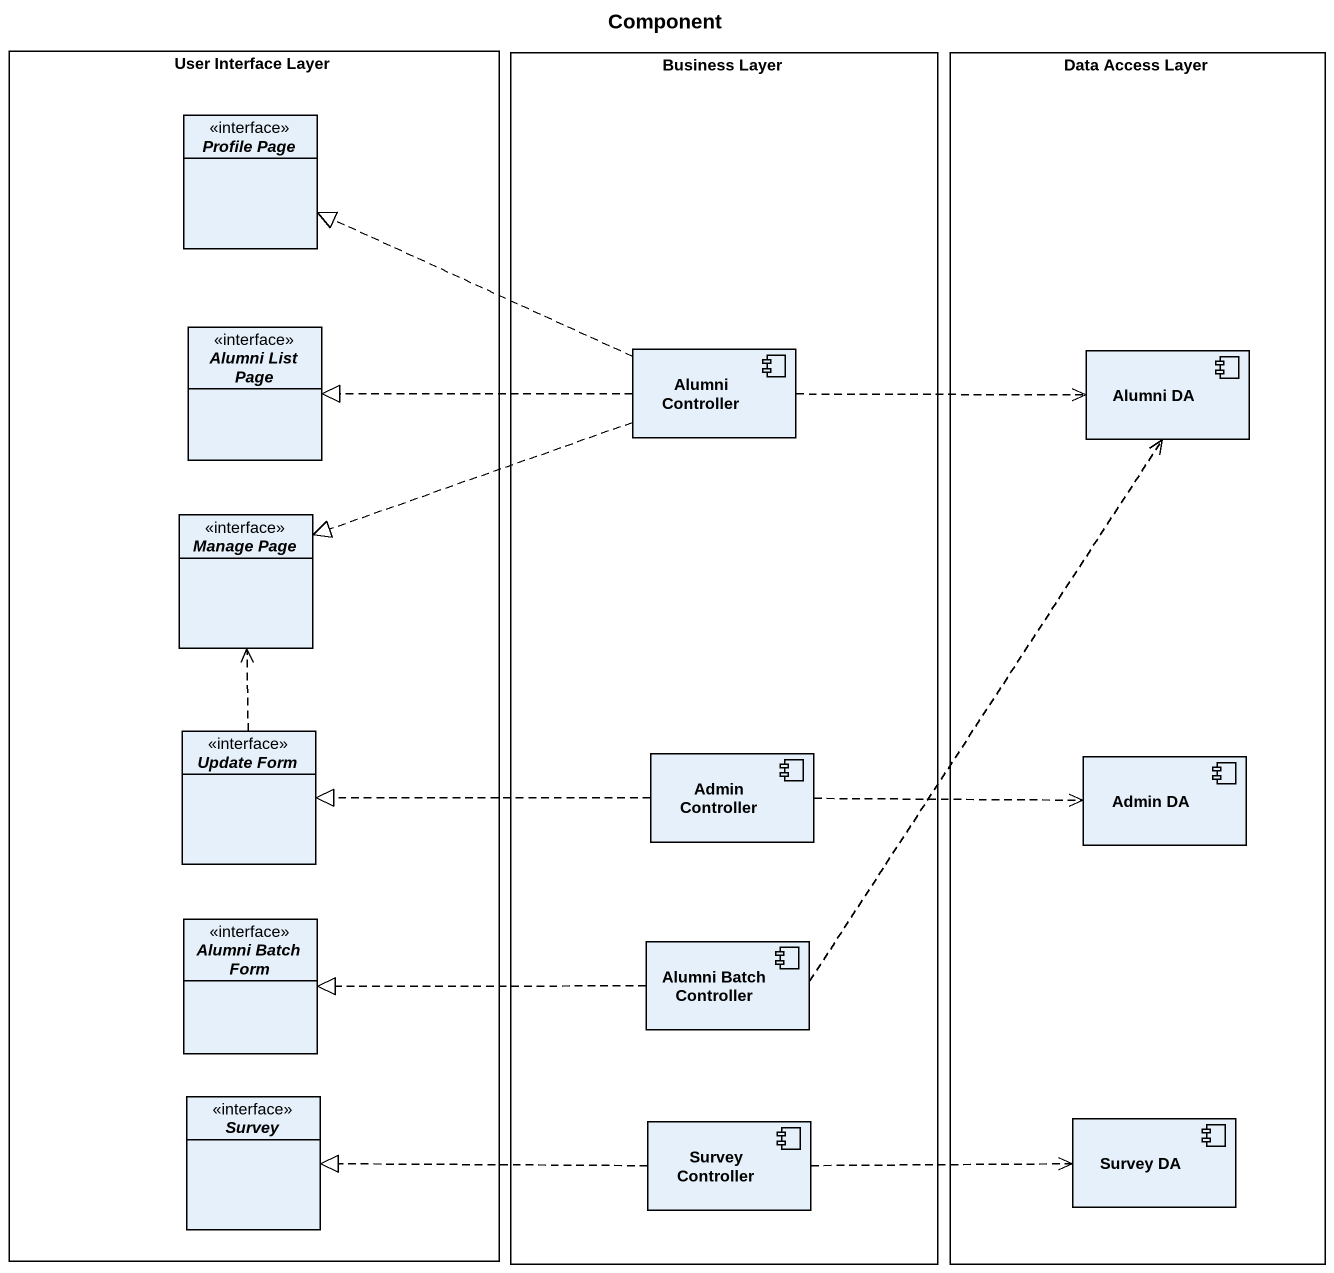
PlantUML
@startuml
title Component
allowmixing
hide circle
hide empty members
rectangle "User Interface Layer" as User_Interface_Layer {
  interface "Profile Page" as Profile_Page
  interface "Alumni List Page" as Alumni_List_Page
  interface "Manage Page" as Manage_Page
  interface "Update Form" as Update_Form
  interface "Alumni Batch Form" as Alumni_Batch_Form
  interface Survey
}
rectangle "Business Layer" as Business_Layer {
  component "Alumni Controller" as Alumni_Controller
  component "Admin Controller" as Admin_Controller
  component "Alumni Batch Controller" as Alumni_Batch_Controller
  component "Survey Controller" as Survey_Controller
}
rectangle "Data Access Layer" as Data_Access_Layer {
  component "Alumni DA" as Alumni_DA
  component "Admin DA" as Admin_DA
  component "Survey DA" as Survey_DA
}
Alumni_Controller .left.|> Profile_Page
Alumni_Controller .left.|> Alumni_List_Page
Alumni_Controller .right.> Alumni_DA
Alumni_Controller .left.|> Manage_Page
Update_Form .up.> Manage_Page
Admin_Controller .left.|> Update_Form
Admin_Controller .right.> Admin_DA
Alumni_Batch_Controller .up.> Alumni_DA
Alumni_Batch_Controller .left.|> Alumni_Batch_Form
Survey_Controller .left.|> Survey
Survey_Controller .right.> Survey_DA
@enduml
